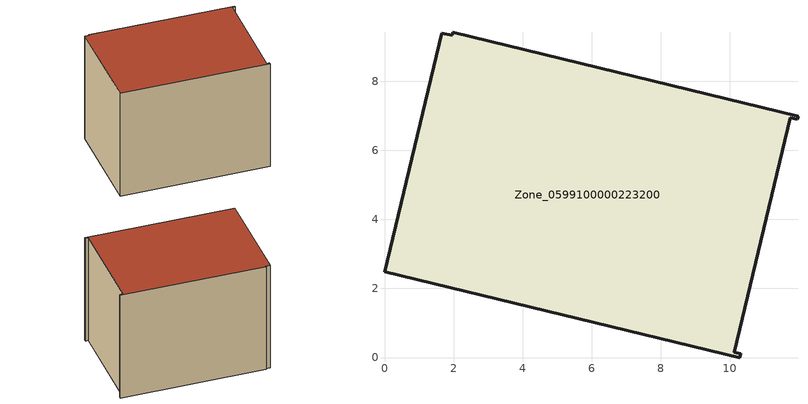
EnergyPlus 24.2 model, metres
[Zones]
Zone_0599100000223200
 floor ground (C_G): 1.96,9.34 1.97,9.41 11.97,6.99 11.95,6.9 11.75,6.94 10.12,0.15 10.31,0.11 10.28,0 0,2.49 1.66,9.39 z0
 wall outside (C_F): 0,2.49 10.28,0 10.31,0.11 10.12,0.15 11.75,6.94 11.95,6.9 11.97,6.99 1.97,9.41 1.96,9.34 1.66,9.39 0,2.49 z0:8.31
 roof outside (C_R): 1.97,9.41 1.96,9.34 1.66,9.39 0,2.49 10.28,0 10.31,0.11 10.12,0.15 11.75,6.94 11.95,6.9 11.97,6.99 z8.31
[BUILDING]
Pand.0599100000223200: North Axis=0; Terrain=City; Loads Convergence Tolerance Value=0.04; Temperature Convergence Tolerance Value=0.4; Solar Distribution=FullExterior; Maximum Number of Warmup Days=25; Minimum Number of Warmup Days=1
[Site:Location]
Rotterdam.The.Hague.AP_ZH_NLD Design_Conditions: Latitude=51.96; Longitude=4.45; Time Zone=1; Elevation=-4.5
[SITE:GROUNDTEMPERATURE:BUILDINGSURFACE]
18, 18, 18, 18, 18, 18, 18, 18, 18, 18, 18, 18
[MATERIAL] Thermal Absorptance=0.9; Solar Absorptance=0.7; Visible Absorptance=0.7
Name | Roughness | Thickness | Conductivity | Density | Specific Heat
G.TI.1992-2005 | MediumSmooth | 0.15 | 0.06 | 540 | 1210
F.TI.1992-2005 | Rough | 0.3 | 0.12 | 1920 | 840
R.TI.1992-2005 | MediumRough | 0.2 | 0.08 | 1500 | 1000
[CONSTRUCTION]
C_G: G.TI.1992-2005
C_F: F.TI.1992-2005
C_R: R.TI.1992-2005
[ZONE]
Zone_0599100000223200: Type=1; Multiplier=1; Ceiling Height=Autocalculate; Volume=Autocalculate; Floor Area=autocalculate; Part of Total Floor Area=Yes
[ZONEINFILTRATION:DESIGNFLOWRATE]
Infil_Zone_0599100000223200: Zone or ZoneList or Space or SpaceList=Zone_0599100000223200; Schedule=AlwaysOn; Design Flow Rate Calculation Method=Flow/Area; Flow Rate per Floor Area=0.0015; Constant Term Coefficient=1; Temperature Term Coefficient=0; Velocity Term Coefficient=0; Velocity Squared Term Coefficient=0
[HVACTEMPLATE:ZONE:IDEALLOADSAIRSYSTEM]
Zone_0599100000223200: Maximum Heating Supply Air Temperature=50; Minimum Cooling Supply Air Temperature=13; Maximum Heating Supply Air Humidity Ratio=0.0156; Minimum Cooling Supply Air Humidity Ratio=0.0077; Heating Limit=NoLimit; Cooling Limit=NoLimit; Dehumidification Control Type=ConstantSensibleHeatRatio; Cooling Sensible Heat Ratio=0.7; Dehumidification Setpoint=60; Humidification Control Type=None; Humidification Setpoint=30; Outdoor Air Method=None; Outdoor Air Flow Rate per Person=0.00944; Outdoor Air Flow Rate per Zone Floor Area=0; Outdoor Air Flow Rate per Zone=0; Demand Controlled Ventilation Type=None; Outdoor Air Economizer Type=NoEconomizer; Heat Recovery Type=None; Sensible Heat Recovery Effectiveness=0.7; Latent Heat Recovery Effectiveness=0.65
[ZONECONTROL:THERMOSTAT]
ThermostatControl_Zone_0599100000223200: Zone or ZoneList=Zone_0599100000223200; Control Type Schedule=DualSetpointControlType; Control 1=Thermostat_Zone_0599100000223200; Temperature Difference Between Cutout And Setpoint=0
[THERMOSTATSETPOINT:DUALSETPOINT]
Thermostat_Zone_0599100000223200: Heating Setpoint Temperature Schedule=HeatingSetpoint_Zone_0599100000223200; Cooling Setpoint Temperature Schedule=CoolingSetpoint_Zone_0599100000223200
[SCHEDULE:COMPACT]
HeatingSetpoint_Zone_0599100000223200: Through: 12/31, For: AllDays, Until: 24:00, 21
CoolingSetpoint_Zone_0599100000223200: Through: 12/31, For: AllDays, Until: 24:00, 24
DualSetpointControlType: Through: 12/31, For: AllDays, Until: 24:00, 4
AlwaysOn: Through: 12/31, For: AllDays, Until: 24:00, 1
